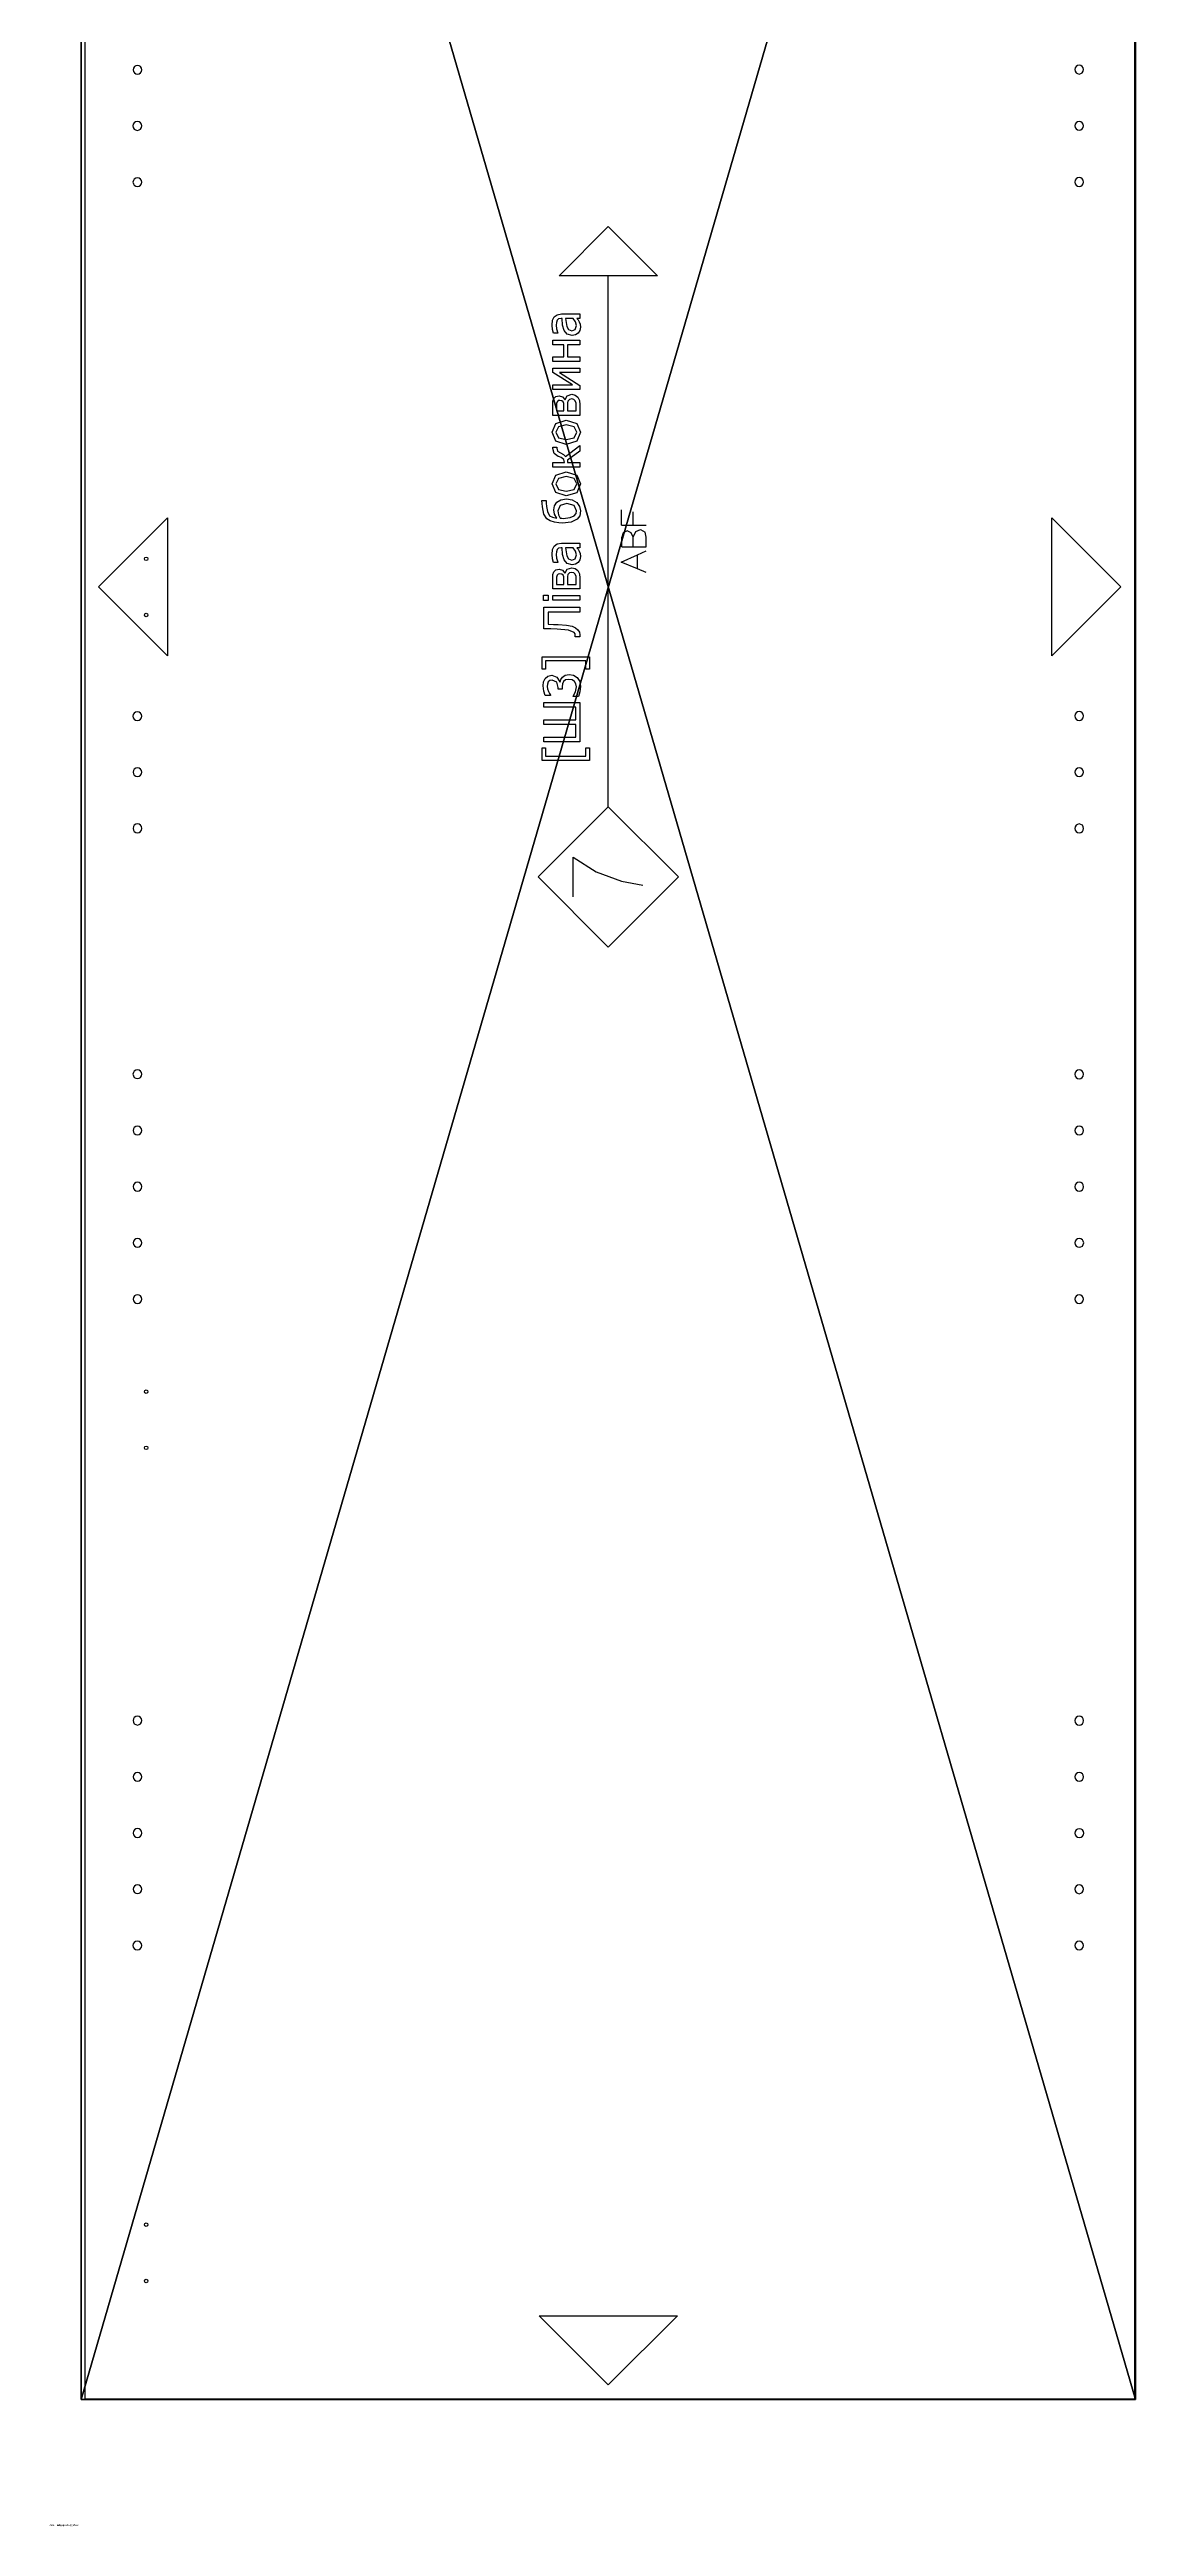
# Model space of a CAD drawing. Header units: millimetres. Extents: x -49559 to 16, y -2381 to 2097.
# Drawn here: x -11162 to -10544, y -72 to 1338 of the extents above; entities that cross this region are included whole.
import ezdxf

# ---------------------------------------------------------------- set-up
doc = ezdxf.new("R2010")
doc.units = ezdxf.units.MM
doc.header["$LTSCALE"] = 25.4
doc.layers.get('0').update_dxf_attribs({"true_color": 0xffffff})
for name, color, linetype, true_color in [('-', 216, 'Continuous', 0x770077), ('ABF_cuttingLines', 134, 'Continuous', 0x009987), ('ABF_D5.0_DEPTH8', 252, 'Continuous', 0x777799), ('ABF_edgeBanding', 252, 'Continuous', 0x777799), ('ABF_Label', 36, 'Continuous', 0x664400), ('DEPTH3.0-ARTICLE46331', 134, 'Continuous', 0x009987)]:
    doc.layers.add(name, color=color, linetype=linetype, true_color=true_color)

# ---------------------------------------------------------------- blocks, each defined once
blk = doc.blocks.new('Group180#1')
blk = doc.blocks.new('Group182#1')
blk = doc.blocks.new('Group184#1')
at = {"layer": 'DEPTH3.0-ARTICLE46331', "color": 0}
for centre in [(-37, 16), (-37, -16)]:
    blk.add_circle(centre, 1, dxfattribs=at)
blk = doc.blocks.new('Group186#1')
at = {"layer": 'DEPTH3.0-ARTICLE46331', "color": 0}
for centre in [(-37, 16), (-37, -16)]:
    blk.add_circle(centre, 1, dxfattribs=at)
blk = doc.blocks.new('Group188#1')
at = {"layer": 'DEPTH3.0-ARTICLE46331', "color": 0}
for centre in [(-37, 16), (-37, -16)]:
    blk.add_circle(centre, 1, dxfattribs=at)
blk = doc.blocks.new('Group#69')
at = {"layer": 'ABF_D5.0_DEPTH8', "color": 0, "extrusion": (1, 1.48988e-08, 2.29886e-14)}
blk.add_circle((2.5, 2.5, 0), 2.5, dxfattribs=at)
blk = doc.blocks.new('Group#70')
at = {"layer": 'ABF_D5.0_DEPTH8', "color": 0, "extrusion": (1, 1.48988e-08, 2.29886e-14)}
blk.add_circle((2.5, 2.5, 0), 2.5, dxfattribs=at)
blk = doc.blocks.new('Group#71')
at = {"layer": 'ABF_D5.0_DEPTH8', "color": 0, "extrusion": (1, 1.48988e-08, 2.29886e-14)}
blk.add_circle((2.5, 2.5, 0), 2.5, dxfattribs=at)
blk = doc.blocks.new('Group#72')
at = {"layer": 'ABF_D5.0_DEPTH8', "color": 0, "extrusion": (1, 1.48988e-08, 2.29886e-14)}
blk.add_circle((2.5, 2.5, 0), 2.5, dxfattribs=at)
blk = doc.blocks.new('Group#73')
at = {"layer": 'ABF_D5.0_DEPTH8', "color": 0, "extrusion": (1, 1.48988e-08, 2.29886e-14)}
blk.add_circle((2.5, 2.5, 0), 2.5, dxfattribs=at)
blk = doc.blocks.new('Group#74')
at = {"layer": 'ABF_D5.0_DEPTH8', "color": 0, "extrusion": (1, 1.48988e-08, 2.29886e-14)}
blk.add_circle((2.5, 2.5, 0), 2.5, dxfattribs=at)
blk = doc.blocks.new('Group#75')
at = {"layer": 'ABF_D5.0_DEPTH8', "color": 0, "extrusion": (1, 1.48988e-08, 2.29886e-14)}
blk.add_circle((2.5, 2.5, 0), 2.5, dxfattribs=at)
blk = doc.blocks.new('Group#76')
at = {"layer": 'ABF_D5.0_DEPTH8', "color": 0, "extrusion": (1, 1.48988e-08, 2.29886e-14)}
blk.add_circle((2.5, 2.5, 0), 2.5, dxfattribs=at)
blk = doc.blocks.new('Group#77')
at = {"layer": 'ABF_D5.0_DEPTH8', "color": 0, "extrusion": (1, 1.48988e-08, 2.29886e-14)}
blk.add_circle((2.5, 2.5, 0), 2.5, dxfattribs=at)
blk = doc.blocks.new('Group#78')
at = {"layer": 'ABF_D5.0_DEPTH8', "color": 0, "extrusion": (1, 1.48988e-08, 2.29886e-14)}
blk.add_circle((2.5, 2.5, 0), 2.5, dxfattribs=at)
blk = doc.blocks.new('Group#80')
at = {"layer": 'ABF_D5.0_DEPTH8', "color": 0, "extrusion": (1, 1.48988e-08, 2.29886e-14)}
blk.add_circle((2.5, 2.5, 0), 2.5, dxfattribs=at)
blk = doc.blocks.new('Group#81')
at = {"layer": 'ABF_D5.0_DEPTH8', "color": 0, "extrusion": (1, 1.48988e-08, 2.29886e-14)}
blk.add_circle((2.5, 2.5, 0), 2.5, dxfattribs=at)
blk = doc.blocks.new('Group#82')
at = {"layer": 'ABF_D5.0_DEPTH8', "color": 0, "extrusion": (1, 1.48988e-08, 2.29886e-14)}
blk.add_circle((2.5, 2.5, 0), 2.5, dxfattribs=at)
blk = doc.blocks.new('Group#83')
at = {"layer": 'ABF_D5.0_DEPTH8', "color": 0, "extrusion": (1, 1.48988e-08, 2.29886e-14)}
blk.add_circle((2.5, 2.5, 0), 2.5, dxfattribs=at)
blk = doc.blocks.new('Group#84')
at = {"layer": 'ABF_D5.0_DEPTH8', "color": 0, "extrusion": (1, 1.48988e-08, 2.29886e-14)}
blk.add_circle((2.5, 2.5, 0), 2.5, dxfattribs=at)
blk = doc.blocks.new('Group#85')
at = {"layer": 'ABF_D5.0_DEPTH8', "color": 0, "extrusion": (1, 1.48988e-08, 2.29886e-14)}
blk.add_circle((2.5, 2.5, 0), 2.5, dxfattribs=at)
blk = doc.blocks.new('Group#86')
at = {"layer": 'ABF_D5.0_DEPTH8', "color": 0, "extrusion": (1, 1.48988e-08, 2.29886e-14)}
blk.add_circle((2.5, 2.5, 0), 2.5, dxfattribs=at)
blk = doc.blocks.new('Group#87')
at = {"layer": 'ABF_D5.0_DEPTH8', "color": 0, "extrusion": (1, 1.48988e-08, 2.29886e-14)}
blk.add_circle((2.5, 2.5, 0), 2.5, dxfattribs=at)
blk = doc.blocks.new('Group#88')
at = {"layer": 'ABF_D5.0_DEPTH8', "color": 0, "extrusion": (1, 1.48988e-08, 2.29886e-14)}
blk.add_circle((2.5, 2.5, 0), 2.5, dxfattribs=at)
blk = doc.blocks.new('Group#89')
at = {"layer": 'ABF_D5.0_DEPTH8', "color": 0, "extrusion": (1, 1.48988e-08, 2.29886e-14)}
blk.add_circle((2.5, 2.5, 0), 2.5, dxfattribs=at)
blk = doc.blocks.new('Group#26')
at = {"layer": 'ABF_D5.0_DEPTH8', "color": 0, "extrusion": (1, 1.48988e-08, 2.29886e-14)}
blk.add_circle((2.5, 2.5, 0), 2.5, dxfattribs=at)
blk = doc.blocks.new('Group#110')
at = {"layer": 'ABF_D5.0_DEPTH8', "color": 0, "extrusion": (1, 1.48988e-08, 2.29886e-14)}
blk.add_circle((2.5, 2.5, 0), 2.5, dxfattribs=at)
blk = doc.blocks.new('Group#111')
at = {"layer": 'ABF_D5.0_DEPTH8', "color": 0, "extrusion": (1, 1.48988e-08, 2.29886e-14)}
blk.add_circle((2.5, 2.5, 0), 2.5, dxfattribs=at)
blk = doc.blocks.new('Group#113')
at = {"layer": 'ABF_D5.0_DEPTH8', "color": 0, "extrusion": (1, 1.48988e-08, 2.29886e-14)}
blk.add_circle((2.5, 2.5, 0), 2.5, dxfattribs=at)
blk = doc.blocks.new('Group#114')
at = {"layer": 'ABF_D5.0_DEPTH8', "color": 0, "extrusion": (1, 1.48988e-08, 2.29886e-14)}
blk.add_circle((2.5, 2.5, 0), 2.5, dxfattribs=at)
blk = doc.blocks.new('Group#115')
at = {"layer": 'ABF_D5.0_DEPTH8', "color": 0, "extrusion": (1, 1.48988e-08, 2.29886e-14)}
blk.add_circle((2.5, 2.5, 0), 2.5, dxfattribs=at)
blk = doc.blocks.new('Group#162')
blk = doc.blocks.new('Group#163')
blk = doc.blocks.new('Group#164')
blk = doc.blocks.new('Group#165')
blk = doc.blocks.new('Group#166')
blk = doc.blocks.new('Group#167')
blk = doc.blocks.new('Group#168')
blk = doc.blocks.new('Group#169')
blk = doc.blocks.new('Group#170')
blk = doc.blocks.new('Group#171')
blk = doc.blocks.new('Group#173')
at = {"layer": 'ABF_D5.0_DEPTH8', "color": 0, "extrusion": (1, 1.48988e-08, 2.29886e-14)}
blk.add_circle((2.5, 2.5, 0), 2.5, dxfattribs=at)
blk = doc.blocks.new('Group#174')
at = {"layer": 'ABF_D5.0_DEPTH8', "color": 0, "extrusion": (1, 1.48988e-08, 2.29886e-14)}
blk.add_circle((2.5, 2.5, 0), 2.5, dxfattribs=at)
blk = doc.blocks.new('Group#175')
blk = doc.blocks.new('Group#176')
blk = doc.blocks.new('Group#177')
blk = doc.blocks.new('Group#178')
blk = doc.blocks.new('Group#179')
at = {"layer": 'ABF_D5.0_DEPTH8', "color": 0, "extrusion": (1, 1.48988e-08, 2.29886e-14)}
blk.add_circle((2.5, 2.5, 0), 2.5, dxfattribs=at)
blk = doc.blocks.new('Group#180')
at = {"layer": 'ABF_D5.0_DEPTH8', "color": 0, "extrusion": (1, 1.48988e-08, 2.29886e-14)}
blk.add_circle((2.5, 2.5, 0), 2.5, dxfattribs=at)
blk = doc.blocks.new('Group#181')
at = {"layer": 'ABF_D5.0_DEPTH8', "color": 0, "extrusion": (1, 1.48988e-08, 2.29886e-14)}
blk.add_circle((2.5, 2.5, 0), 2.5, dxfattribs=at)
blk = doc.blocks.new('Group#182')
at = {"layer": 'ABF_D5.0_DEPTH8', "color": 0, "extrusion": (1, 1.48988e-08, 2.29886e-14)}
blk.add_circle((2.5, 2.5, 0), 2.5, dxfattribs=at)
blk = doc.blocks.new('Group320#1')
at = {"layer": 'ABF_Label', "color": 0}
for p, q in [((-62.77, 6.86), (-62.77, 23.92)), ((-62.77, 23.92), (-58.21, 23.92)), ((-58.21, 22.67), (-61.24, 22.67)), ((-61.24, 22.67), (-61.24, 8.11)), ((-58.21, 23.92), (-58.21, 22.67)), ((-56.03, 10.29), (-56.03, 23.33)), ((-56.03, 23.33), (-54.3, 23.33)), ((-54.3, 23.33), (-54.3, 11.8)), ((-49.76, 11.8), (-49.76, 23.33)), ((-49.76, 23.33), (-48.03, 23.33)), ((-48.03, 23.33), (-48.03, 11.8)), ((-43.49, 11.8), (-43.49, 23.33)), ((-43.49, 23.33), (-41.76, 23.33)), ((-41.76, 23.33), (-41.76, 10.29)), ((-39.23, 22.8), (-37.68, 23.35)), ((-39.23, 20.95), (-39.23, 22.8)), ((-39.12, 20.95), (-39.23, 20.95)), ((-38.56, 21.31), (-39.12, 20.95)), ((-37.83, 21.68), (-38.56, 21.31)), ((-36.9, 21.98), (-37.83, 21.68)), ((-37.68, 23.35), (-35.82, 23.6)), ((-36.92, 16.63), (-36.92, 18.09)), ((-36.92, 18.09), (-36.34, 18.09)), ((-35.96, 22.09), (-36.9, 21.98)), ((-36.34, 18.09), (-34.42, 18.65)), ((-35.1, 22), (-35.96, 22.09)), ((-35.82, 23.6), (-34.27, 23.42)), ((-34.36, 21.69), (-35.1, 22)), ((-34.42, 18.65), (-33.68, 20.28)), ((-33.87, 21.12), (-34.36, 21.69)), ((-32.62, 18.57), (-34.32, 17.53)), ((-34.27, 23.42), (-33.08, 22.87)), ((-33.68, 20.28), (-33.87, 21.12)), ((-33.08, 22.87), (-32.21, 21.85)), ((-31.91, 20.46), (-32.62, 18.57)), ((-32.21, 21.85), (-31.91, 20.46)), ((-29.78, 22.67), (-29.78, 23.92)), ((-29.78, 23.92), (-25.23, 23.92)), ((-26.76, 22.67), (-29.78, 22.67)), ((-26.76, 8.11), (-26.76, 22.67)), ((-25.23, 23.92), (-25.23, 6.86)), ((-15.66, 14.43), (-15.27, 18.47)), ((-15.27, 18.47), (-15.18, 20.74)), ((-15.18, 20.74), (-15.1, 23.33)), ((-15.1, 23.33), (-7.34, 23.33)), ((-13.61, 18.17), (-13.83, 15.12)), ((-13.54, 19.86), (-13.61, 18.17)), ((-13.47, 21.79), (-13.54, 19.86)), ((-9.07, 21.79), (-13.47, 21.79)), ((-9.07, 10.29), (-9.07, 21.79)), ((-7.34, 23.33), (-7.34, 10.29)), ((-4.9, 21.71), (-4.9, 23.42)), ((-4.9, 23.42), (-3.03, 23.42)), ((-3.03, 21.71), (-4.9, 21.71)), ((-4.79, 10.29), (-4.79, 20.07)), ((-4.79, 20.07), (-3.14, 20.07)), ((-3.14, 20.07), (-3.14, 10.29)), ((-3.03, 23.42), (-3.03, 21.71)), ((-0.72, 10.29), (-0.72, 20.07)), ((-0.72, 20.07), (2.87, 20.07)), ((2.47, 18.76), (0.91, 18.76)), ((0.91, 18.76), (0.91, 16.08)), ((3.56, 18.73), (2.47, 18.76)), ((2.87, 20.07), (4.44, 20.01)), ((4.26, 18.53), (3.56, 18.73)), ((4.64, 18.15), (4.26, 18.53)), ((4.44, 20.01), (5.43, 19.67)), ((4.75, 17.57), (4.64, 18.15)), ((5.43, 19.67), (6.2, 18.93)), ((6.2, 18.93), (6.44, 17.82)), ((8.8, 19.86), (10.1, 20.15)), ((8.8, 18.19), (8.8, 19.86)), ((8.89, 18.19), (8.8, 18.19)), ((10.44, 18.69), (8.89, 18.19)), ((10.1, 20.15), (11.78, 20.31)), ((11.78, 18.86), (10.44, 18.69)), ((11.78, 20.31), (13.48, 20.15)), ((12.71, 18.79), (11.78, 18.86)), ((13.48, 18.52), (12.71, 18.79)), ((13.48, 20.15), (14.73, 19.58)), ((13.97, 17.98), (13.48, 18.52)), ((14.15, 17.04), (13.97, 17.98)), ((14.73, 19.58), (15.52, 18.54)), ((15.52, 18.54), (15.79, 16.98)), ((23.16, 17.85), (23.41, 19.47)), ((23.41, 19.47), (23.88, 21.03)), ((23.88, 21.03), (24.66, 22.26)), ((24.66, 22.26), (26.28, 23.29)), ((26.1, 17.99), (24.84, 17.36)), ((25.18, 20.19), (24.87, 18.63)), ((24.87, 18.63), (26.26, 19.41)), ((25.76, 21.27), (25.18, 20.19)), ((27.22, 22.01), (25.76, 21.27)), ((27.47, 18.23), (26.1, 17.99)), ((26.26, 19.41), (27.86, 19.73)), ((26.28, 23.29), (28.94, 23.82)), ((29.07, 22.33), (27.22, 22.01)), ((29.47, 17.39), (27.47, 18.23)), ((27.86, 19.73), (29.37, 19.47)), ((28.94, 23.82), (30.2, 23.92)), ((30.25, 22.42), (29.07, 22.33)), ((29.37, 19.47), (30.64, 18.63)), ((30.2, 23.92), (31.22, 24)), ((31.22, 22.48), (30.25, 22.42)), ((30.64, 18.63), (31.53, 17.16)), ((31.22, 24), (31.22, 22.48)), ((32.88, 15.18), (34.08, 18.99)), ((34.08, 18.99), (37.25, 20.35)), ((35.27, 18), (34.57, 15.18)), ((37.25, 18.93), (35.27, 18)), ((37.25, 20.35), (40.43, 18.99)), ((39.23, 18), (37.25, 18.93)), ((39.92, 15.18), (39.23, 18)), ((40.43, 18.99), (41.62, 15.18)), ((43.31, 10.29), (43.31, 20.07)), ((43.31, 20.07), (44.95, 20.07)), ((44.95, 20.07), (44.95, 15.82)), ((47.03, 17.6), (47.21, 18.1)), ((47.21, 18.1), (48.28, 19.63)), ((48.28, 19.63), (50.06, 20.07)), ((49.09, 18.37), (48.51, 17.33)), ((50.13, 18.66), (49.09, 18.37)), ((50.06, 20.07), (50.51, 20.07)), ((50.51, 18.66), (50.13, 18.66)), ((50.51, 20.07), (50.51, 18.66)), ((51.55, 15.18), (52.75, 18.99)), ((52.75, 18.99), (55.93, 20.35)), ((53.94, 18), (53.25, 15.18)), ((55.93, 18.93), (53.94, 18)), ((55.93, 20.35), (59.1, 18.99)), ((57.9, 18), (55.93, 18.93)), ((58.59, 15.18), (57.9, 18)), ((59.1, 18.99), (60.29, 15.18)), ((61.98, 10.29), (61.98, 20.07)), ((61.98, 20.07), (65.57, 20.07)), ((65.18, 18.76), (63.61, 18.76)), ((63.61, 18.76), (63.61, 16.08)), ((66.26, 18.73), (65.18, 18.76)), ((65.57, 20.07), (67.15, 20.01)), ((66.96, 18.53), (66.26, 18.73)), ((67.35, 18.15), (66.96, 18.53)), ((67.15, 20.01), (68.14, 19.67)), ((67.45, 17.57), (67.35, 18.15)), ((68.14, 19.67), (68.9, 18.93)), ((68.9, 18.93), (69.14, 17.82)), ((71.39, 10.29), (71.39, 20.07)), ((71.39, 20.07), (73.02, 20.07)), ((73.02, 20.07), (73.02, 12.89)), ((73.02, 12.89), (77.57, 20.07)), ((77.57, 20.07), (79.11, 20.07)), ((79.11, 20.07), (79.11, 10.29)), ((81.49, 10.29), (81.49, 20.07)), ((81.49, 20.07), (83.14, 20.07)), ((83.14, 20.07), (83.14, 16.12)), ((87.57, 16.12), (87.57, 20.07)), ((87.57, 20.07), (89.22, 20.07)), ((89.22, 20.07), (89.22, 10.29)), ((91.71, 19.86), (93.01, 20.15)), ((91.71, 18.19), (91.71, 19.86)), ((91.8, 18.19), (91.71, 18.19)), ((93.34, 18.69), (91.8, 18.19)), ((93.01, 20.15), (94.69, 20.31)), ((94.69, 18.86), (93.34, 18.69)), ((94.69, 20.31), (96.39, 20.15)), ((95.62, 18.79), (94.69, 18.86)), ((96.39, 18.52), (95.62, 18.79)), ((96.39, 20.15), (97.64, 19.58)), ((96.88, 17.98), (96.39, 18.52)), ((97.06, 17.04), (96.88, 17.98)), ((97.64, 19.58), (98.43, 18.54)), ((98.43, 18.54), (98.7, 16.98)), ((-112.03, 12.66), (-97.69, 12.66)), ((-97.69, 12.66), (-102.99, 4.34)), ((-41.76, 10.29), (-56.03, 10.29)), ((-54.3, 11.8), (-49.76, 11.8)), ((-48.03, 11.8), (-43.49, 11.8)), ((-39.58, 10.83), (-39.58, 12.67)), ((-39.58, 12.67), (-39.46, 12.67)), ((-37.96, 10.26), (-39.58, 10.83)), ((-39.46, 12.67), (-37.98, 11.9)), ((-37.98, 11.9), (-36.12, 11.54)), ((-36.02, 10.02), (-37.96, 10.26)), ((-36.18, 16.63), (-36.92, 16.63)), ((-35.09, 16.53), (-36.18, 16.63)), ((-36.12, 11.54), (-35.05, 11.71)), ((-34.19, 10.33), (-36.02, 10.02)), ((-34.22, 16.17), (-35.09, 16.53)), ((-35.05, 11.71), (-34.15, 12.26)), ((-34.32, 17.53), (-34.32, 17.41)), ((-34.32, 17.41), (-33.44, 17.14)), ((-33.64, 15.45), (-34.22, 16.17)), ((-32.81, 11.23), (-34.19, 10.33)), ((-34.15, 12.26), (-33.62, 13.11)), ((-33.44, 14.29), (-33.64, 15.45)), ((-33.62, 13.11), (-33.44, 14.29)), ((-33.44, 17.14), (-32.57, 16.57)), ((-31.96, 12.54), (-32.81, 11.23)), ((-32.57, 16.57), (-31.91, 15.6)), ((-31.66, 14.16), (-31.96, 12.54)), ((-31.91, 15.6), (-31.66, 14.16)), ((-18.04, 10.29), (-18.04, 11.97)), ((-18.04, 11.97), (-17.92, 11.97)), ((-17.74, 10.28), (-18.04, 10.29)), ((-17.92, 11.97), (-17.77, 11.96)), ((-17.77, 11.96), (-17.58, 11.95)), ((-17.37, 10.27), (-17.74, 10.28)), ((-17.58, 11.95), (-17, 12.04)), ((-16.33, 10.44), (-17.37, 10.27)), ((-17, 12.04), (-16.53, 12.34)), ((-16.53, 12.34), (-15.66, 14.43)), ((-15.48, 10.98), (-16.33, 10.44)), ((-14.78, 11.81), (-15.48, 10.98)), ((-14.23, 13.09), (-14.78, 11.81)), ((-13.83, 15.12), (-14.23, 13.09)), ((-7.34, 10.29), (-9.07, 10.29)), ((-3.14, 10.29), (-4.79, 10.29)), ((3.12, 10.29), (-0.72, 10.29)), ((0.91, 16.08), (2.8, 16.08)), ((2.84, 14.8), (0.91, 14.8)), ((0.91, 14.8), (0.91, 11.61)), ((0.91, 11.61), (2.33, 11.61)), ((2.33, 11.61), (3.71, 11.68)), ((2.8, 16.08), (3.66, 16.14)), ((3.81, 14.77), (2.84, 14.8)), ((4.69, 10.45), (3.12, 10.29)), ((3.66, 16.14), (4.22, 16.38)), ((3.71, 11.68), (4.55, 11.96)), ((4.47, 14.58), (3.81, 14.77)), ((4.22, 16.38), (4.63, 16.85)), ((5.11, 14.04), (4.47, 14.58)), ((4.55, 11.96), (5.08, 12.48)), ((4.63, 16.85), (4.75, 17.57)), ((5.93, 11.08), (4.69, 10.45)), ((6.06, 16.57), (5.03, 15.7)), ((5.03, 15.7), (5.08, 15.64)), ((5.08, 15.64), (6.41, 14.83)), ((5.08, 12.48), (5.25, 13.24)), ((5.25, 13.24), (5.11, 14.04)), ((6.68, 11.99), (5.93, 11.08)), ((6.44, 17.82), (6.06, 16.57)), ((6.41, 14.83), (6.95, 13.25)), ((6.95, 13.25), (6.68, 11.99)), ((8, 13.13), (8.43, 14.86)), ((8.24, 11.88), (8, 13.13)), ((8.87, 10.89), (8.24, 11.88)), ((8.43, 14.86), (9.79, 15.99)), ((9.82, 10.25), (8.87, 10.89)), ((10.13, 14.39), (9.7, 13.23)), ((9.7, 13.23), (10.17, 11.96)), ((9.79, 15.99), (11.73, 16.51)), ((10.97, 10.02), (9.82, 10.25)), ((11.22, 15.01), (10.13, 14.39)), ((10.17, 11.96), (11.56, 11.54)), ((12.11, 10.14), (10.97, 10.02)), ((12.66, 15.27), (11.22, 15.01)), ((11.56, 11.54), (12.97, 11.87)), ((11.73, 16.51), (14.15, 16.73)), ((12.96, 10.49), (12.11, 10.14)), ((14.15, 15.42), (12.66, 15.27)), ((13.61, 10.92), (12.96, 10.49)), ((12.97, 11.87), (14.15, 12.7)), ((14.15, 11.33), (13.61, 10.92)), ((14.15, 16.73), (14.15, 17.04)), ((14.15, 12.7), (14.15, 15.42)), ((14.15, 10.29), (14.15, 11.33)), ((15.79, 10.29), (14.15, 10.29)), ((15.79, 16.98), (15.79, 10.29)), ((23.1, 16.51), (23.16, 17.85)), ((23.44, 13.41), (23.1, 16.51)), ((24.45, 11.32), (23.44, 13.41)), ((25.76, 10.34), (24.45, 11.32)), ((24.81, 16.84), (24.79, 16.29)), ((24.79, 16.29), (25.04, 13.81)), ((24.84, 17.36), (24.81, 16.84)), ((25.04, 13.81), (25.72, 12.31)), ((25.72, 12.31), (26.55, 11.64)), ((27.45, 10.02), (25.76, 10.34)), ((26.55, 11.64), (27.51, 11.45)), ((29.11, 10.37), (27.45, 10.02)), ((27.51, 11.45), (29.47, 12.4)), ((30.51, 11.39), (29.11, 10.37)), ((30.17, 15), (29.47, 17.39)), ((29.47, 12.4), (30.17, 15)), ((31.48, 13.01), (30.51, 11.39)), ((31.84, 15.1), (31.48, 13.01)), ((31.53, 17.16), (31.84, 15.1)), ((34.04, 11.41), (32.88, 15.18)), ((37.25, 10.02), (34.04, 11.41)), ((34.57, 15.18), (35.27, 12.39)), ((35.27, 12.39), (37.25, 11.44)), ((37.25, 11.44), (39.22, 12.37)), ((40.43, 11.36), (37.25, 10.02)), ((39.22, 12.37), (39.92, 15.18)), ((41.62, 15.18), (40.43, 11.36)), ((44.95, 10.29), (43.31, 10.29)), ((44.95, 15.82), (46.04, 16.09)), ((45.78, 14.8), (44.95, 14.8)), ((44.95, 14.8), (44.95, 10.29)), ((49.13, 10.29), (45.78, 14.8)), ((46.04, 16.09), (46.81, 17.09)), ((46.81, 17.09), (47.03, 17.6)), ((47.93, 16.15), (47.2, 15.49)), ((47.2, 15.49), (51.18, 10.29)), ((48.51, 17.33), (47.93, 16.15)), ((51.18, 10.29), (49.13, 10.29)), ((52.72, 11.41), (51.55, 15.18)), ((55.93, 10.02), (52.72, 11.41)), ((53.25, 15.18), (53.94, 12.39)), ((53.94, 12.39), (55.93, 11.44)), ((55.93, 11.44), (57.89, 12.37)), ((59.1, 11.36), (55.93, 10.02)), ((57.89, 12.37), (58.59, 15.18)), ((60.29, 15.18), (59.1, 11.36)), ((65.83, 10.29), (61.98, 10.29)), ((63.61, 16.08), (65.5, 16.08)), ((65.55, 14.8), (63.61, 14.8)), ((63.61, 14.8), (63.61, 11.61)), ((63.61, 11.61), (65.04, 11.61)), ((65.04, 11.61), (66.41, 11.68)), ((65.5, 16.08), (66.36, 16.14)), ((66.52, 14.77), (65.55, 14.8)), ((67.39, 10.45), (65.83, 10.29)), ((66.36, 16.14), (66.92, 16.38)), ((66.41, 11.68), (67.25, 11.96)), ((67.17, 14.58), (66.52, 14.77)), ((66.92, 16.38), (67.33, 16.85)), ((67.81, 14.04), (67.17, 14.58)), ((67.25, 11.96), (67.79, 12.48)), ((67.33, 16.85), (67.45, 17.57)), ((68.64, 11.08), (67.39, 10.45)), ((68.76, 16.57), (67.73, 15.7)), ((67.73, 15.7), (67.78, 15.64)), ((67.78, 15.64), (69.11, 14.83)), ((67.79, 12.48), (67.95, 13.24)), ((67.95, 13.24), (67.81, 14.04)), ((69.38, 11.99), (68.64, 11.08)), ((69.14, 17.82), (68.76, 16.57)), ((69.11, 14.83), (69.65, 13.25)), ((69.65, 13.25), (69.38, 11.99)), ((72.88, 10.29), (71.39, 10.29)), ((77.48, 17.59), (72.88, 10.29)), ((77.48, 10.29), (77.48, 17.59)), ((79.11, 10.29), (77.48, 10.29)), ((83.14, 10.29), (81.49, 10.29)), ((83.14, 16.12), (87.57, 16.12)), ((87.57, 14.7), (83.14, 14.7)), ((83.14, 14.7), (83.14, 10.29)), ((87.57, 10.29), (87.57, 14.7)), ((89.22, 10.29), (87.57, 10.29)), ((90.91, 13.13), (91.34, 14.86)), ((91.15, 11.88), (90.91, 13.13)), ((91.78, 10.89), (91.15, 11.88)), ((91.34, 14.86), (92.7, 15.99)), ((92.73, 10.25), (91.78, 10.89)), ((93.04, 14.39), (92.61, 13.23)), ((92.61, 13.23), (93.08, 11.96)), ((92.7, 15.99), (94.64, 16.51)), ((93.88, 10.02), (92.73, 10.25)), ((94.12, 15.01), (93.04, 14.39)), ((93.08, 11.96), (94.47, 11.54)), ((95.02, 10.14), (93.88, 10.02)), ((95.57, 15.27), (94.12, 15.01)), ((94.47, 11.54), (95.88, 11.87)), ((94.64, 16.51), (97.06, 16.73)), ((95.87, 10.49), (95.02, 10.14)), ((97.06, 15.42), (95.57, 15.27)), ((96.52, 10.92), (95.87, 10.49)), ((95.88, 11.87), (97.06, 12.7)), ((97.06, 11.33), (96.52, 10.92)), ((97.06, 16.73), (97.06, 17.04)), ((97.06, 12.7), (97.06, 15.42)), ((97.06, 10.29), (97.06, 11.33)), ((98.7, 10.29), (97.06, 10.29)), ((98.7, 16.98), (98.7, 10.29)), ((-102.99, 4.34), (-106.44, -4.72)), ((-79.46, 0), (112.48, 0)), ((-58.21, 6.86), (-62.77, 6.86)), ((-61.24, 8.11), (-58.21, 8.11)), ((-58.21, 8.11), (-58.21, 6.86)), ((-29.78, 6.86), (-29.78, 8.11)), ((-29.78, 8.11), (-26.76, 8.11)), ((-25.23, 6.86), (-29.78, 6.86)), ((-106.44, -4.72), (-107.83, -12.45)), ((6.49, -10.57), (8.95, -4.58)), ((8.95, -4.58), (11.61, -10.57)), ((14.53, -4.88), (17.96, -4.88)), ((14.53, -4.88), (14.53, -8.98)), ((19.51, -5.38), (17.96, -4.88)), ((17.96, -8.98), (19.55, -8.25)), ((20.29, -6.84), (19.51, -5.38)), ((19.55, -8.25), (20.29, -6.84)), ((22.27, -4.79), (22.27, -8.97)), ((22.27, -4.79), (27.81, -4.79)), ((5.21, -13.72), (6.49, -10.57)), ((6.49, -10.57), (11.61, -10.57)), ((11.61, -10.57), (13.01, -13.72)), ((14.53, -8.98), (14.53, -13.72)), ((14.53, -8.98), (17.96, -8.98)), ((14.53, -13.72), (17.96, -13.72)), ((17.96, -8.98), (20.04, -9.9)), ((17.96, -13.72), (19.76, -13.36)), ((20.74, -11.59), (19.76, -13.36)), ((20.04, -9.9), (20.74, -11.59)), ((22.27, -8.97), (27.09, -8.97)), ((22.27, -8.97), (22.27, -13.72))]:
    blk.add_line(p, q, dxfattribs=at)
for points in [[(-79.46, 0, 0), (-104.86, -25.4, 0), (-130.26, 0, 0), (-104.86, 25.4, 0), (-79.46, 0, 0)], [(112.48, 17.78, 0), (130.26, 0, 0), (112.48, -17.78, 0), (112.48, 17.78, 0)]]:
    blk.add_polyline3d(points, close=True, dxfattribs=at)
blk = doc.blocks.new('Group477#1')
at = {"layer": 'ABF_cuttingLines', "color": 0}
blk.add_polyline3d([(20, 2135.6, 0), (20, 72.4, 0), (617.6, 72.4, 0), (617.6, 2135.6, 0), (20, 2135.6, 0)], close=True, dxfattribs=at)
blk = doc.blocks.new('Group478#1')
at = {"layer": 'ABF_edgeBanding', "color": 0}
for points in [[(27.9, 1104, 0), (67.2, 1143.3, 0), (67.2, 1064.7, 0), (27.9, 1104, 0)], [(609.7, 1104, 0), (570.4, 1064.7, 0), (570.4, 1143.3, 0), (609.7, 1104, 0)], [(318, 80.3, 0), (278.7, 119.6, 0), (357.3, 119.6, 0), (318, 80.3, 0)]]:
    blk.add_polyline3d(points, close=True, dxfattribs=at)
blk = doc.blocks.new('___#12')
at = {"color": 0}
for p, q in [((18, 2136), (18, 72)), ((18, 2136, 18), (18, 72, 18)), ((18, 2136), (18, 72)), ((18, 2136, 18), (18, 72, 18)), ((618, 72), (618, 2136)), ((618, 72, 18), (618, 2136, 18)), ((618, 72), (618, 2136)), ((618, 72, 18), (618, 2136, 18)), ((18, 72), (618, 72)), ((18, 72, 18), (618, 72, 18)), ((18, 72), (18, 72, 18)), ((18, 72), (618, 72)), ((18, 72, 18), (618, 72, 18)), ((18, 72), (18, 72, 18)), ((618, 72), (618, 72, 18)), ((618, 72), (618, 72, 18))]:
    blk.add_line(p, q, dxfattribs=at)
at = {"layer": '-', "color": 0, "extrusion": (-0.009842, 0.999952, 9.26182e-13)}
ref = blk.add_blockref('Group#166', (-606.5, 18, 1822.1), dxfattribs=dict(at, rotation=269.9999991284582))
ref.add_attrib('Skp_GroupInstanceName', 'ABF_Hole', (0, 0), dxfattribs={"layer": '0', "height": 1})
ref = blk.add_blockref('Group#167', (-70.5, 18, 1827.4), dxfattribs=dict(at, rotation=269.9999991284582))
ref.add_attrib('Skp_GroupInstanceName', 'ABF_Hole', (0, 0), dxfattribs={"layer": '0', "height": 1})
ref = blk.add_blockref('Group#164', (-70.2, 18, 1795.4), dxfattribs=dict(at, rotation=269.9999991284582))
ref.add_attrib('Skp_GroupInstanceName', 'ABF_Hole', (0, 0), dxfattribs={"layer": '0', "height": 1})
ref = blk.add_blockref('Group#165', (-606.2, 18, 1790.1), dxfattribs=dict(at, rotation=269.9999991284582))
ref.add_attrib('Skp_GroupInstanceName', 'ABF_Hole', (0, 0), dxfattribs={"layer": '0', "height": 1})
ref = blk.add_blockref('Group#162', (-69.9, 18, 1763.4), dxfattribs=dict(at, rotation=269.9999991284582))
ref.add_attrib('Skp_GroupInstanceName', 'ABF_Hole', (0, 0), dxfattribs={"layer": '0', "height": 1})
ref = blk.add_blockref('Group#163', (-605.9, 18, 1758.1), dxfattribs=dict(at, rotation=269.9999991284582))
ref.add_attrib('Skp_GroupInstanceName', 'ABF_Hole', (0, 0), dxfattribs={"layer": '0', "height": 1})
ref = blk.add_blockref('Group#168', (-69.6, 18, 1731.4), dxfattribs=dict(at, rotation=269.9999991284582))
ref.add_attrib('Skp_GroupInstanceName', 'ABF_Hole', (0, 0), dxfattribs={"layer": '0', "height": 1})
ref = blk.add_blockref('Group#171', (-605.5, 18, 1726.1), dxfattribs=dict(at, rotation=269.9999991284582))
ref.add_attrib('Skp_GroupInstanceName', 'ABF_Hole', (0, 0), dxfattribs={"layer": '0', "height": 1})
ref = blk.add_blockref('Group#169', (-69.3, 18, 1699.4), dxfattribs=dict(at, rotation=269.9999991284582))
ref.add_attrib('Skp_GroupInstanceName', 'ABF_Hole', (0, 0), dxfattribs={"layer": '0', "height": 1})
ref = blk.add_blockref('Group#170', (-605.2, 18, 1694.2), dxfattribs=dict(at, rotation=269.9999991284582))
ref.add_attrib('Skp_GroupInstanceName', 'ABF_Hole', (0, 0), dxfattribs={"layer": '0', "height": 1})
ref = blk.add_blockref('Group#177', (-602.9, 18, 1454.2), dxfattribs=dict(at, rotation=269.9999991284582))
ref.add_attrib('Skp_GroupInstanceName', 'ABF_Hole', (0, 0), dxfattribs={"layer": '0', "height": 1})
ref = blk.add_blockref('Group#178', (-66.9, 18, 1459.4), dxfattribs=dict(at, rotation=269.9999991284582))
ref.add_attrib('Skp_GroupInstanceName', 'ABF_Hole', (0, 0), dxfattribs={"layer": '0', "height": 1})
ref = blk.add_blockref('Group#175', (-66.6, 18, 1427.4), dxfattribs=dict(at, rotation=269.9999991284582))
ref.add_attrib('Skp_GroupInstanceName', 'ABF_Hole', (0, 0), dxfattribs={"layer": '0', "height": 1})
ref = blk.add_blockref('Group#176', (-602.6, 18, 1422.2), dxfattribs=dict(at, rotation=269.9999991284582))
ref.add_attrib('Skp_GroupInstanceName', 'ABF_Hole', (0, 0), dxfattribs={"layer": '0', "height": 1})
ref = blk.add_blockref('Group#173', (-66.3, 18, 1395.4), dxfattribs=dict(at, rotation=269.9999991284582))
ref.add_attrib('Skp_GroupInstanceName', 'ABF_Hole', (0, 0), dxfattribs={"layer": '0', "height": 1})
ref = blk.add_blockref('Group#174', (-602.2, 18, 1390.2), dxfattribs=dict(at, rotation=269.9999991284582))
ref.add_attrib('Skp_GroupInstanceName', 'ABF_Hole', (0, 0), dxfattribs={"layer": '0', "height": 1})
ref = blk.add_blockref('Group#179', (-65.9, 18, 1363.4), dxfattribs=dict(at, rotation=269.9999991284582))
ref.add_attrib('Skp_GroupInstanceName', 'ABF_Hole', (0, 0), dxfattribs={"layer": '0', "height": 1})
ref = blk.add_blockref('Group#182', (-601.9, 18, 1358.2), dxfattribs=dict(at, rotation=269.9999991284582))
ref.add_attrib('Skp_GroupInstanceName', 'ABF_Hole', (0, 0), dxfattribs={"layer": '0', "height": 1})
ref = blk.add_blockref('Group#180', (-65.6, 18, 1331.4), dxfattribs=dict(at, rotation=269.9999991284582))
ref.add_attrib('Skp_GroupInstanceName', 'ABF_Hole', (0, 0), dxfattribs={"layer": '0', "height": 1})
ref = blk.add_blockref('Group#181', (-601.6, 18, 1326.2), dxfattribs=dict(at, rotation=269.9999991284582))
ref.add_attrib('Skp_GroupInstanceName', 'ABF_Hole', (0, 0), dxfattribs={"layer": '0', "height": 1})
ref = blk.add_blockref('Group#26', (-62.6, 18, 1027.4), dxfattribs=dict(at, rotation=269.9999991284582))
ref.add_attrib('Skp_GroupInstanceName', 'ABF_Hole', (0, 0), dxfattribs={"layer": '0', "height": 1})
ref = blk.add_blockref('Group#110', (-598.6, 18, 1022.2), dxfattribs=dict(at, rotation=269.9999991284582))
ref.add_attrib('Skp_GroupInstanceName', 'ABF_Hole', (0, 0), dxfattribs={"layer": '0', "height": 1})
ref = blk.add_blockref('Group#111', (-62.3, 18, 995.5), dxfattribs=dict(at, rotation=269.9999991284582))
ref.add_attrib('Skp_GroupInstanceName', 'ABF_Hole', (0, 0), dxfattribs={"layer": '0', "height": 1})
ref = blk.add_blockref('Group#115', (-598.3, 18, 990.2), dxfattribs=dict(at, rotation=269.9999991284582))
ref.add_attrib('Skp_GroupInstanceName', 'ABF_Hole', (0, 0), dxfattribs={"layer": '0', "height": 1})
ref = blk.add_blockref('Group#113', (-62, 18, 963.5), dxfattribs=dict(at, rotation=269.9999991284582))
ref.add_attrib('Skp_GroupInstanceName', 'ABF_Hole', (0, 0), dxfattribs={"layer": '0', "height": 1})
ref = blk.add_blockref('Group#114', (-598, 18, 958.2), dxfattribs=dict(at, rotation=269.9999991284582))
ref.add_attrib('Skp_GroupInstanceName', 'ABF_Hole', (0, 0), dxfattribs={"layer": '0', "height": 1})
ref = blk.add_blockref('Group#73', (-596.6, 18, 818.2), dxfattribs=dict(at, rotation=269.9999991284582))
ref.add_attrib('Skp_GroupInstanceName', 'ABF_Hole', (0, 0), dxfattribs={"layer": '0', "height": 1})
ref = blk.add_blockref('Group#74', (-60.6, 18, 823.5), dxfattribs=dict(at, rotation=269.9999991284582))
ref.add_attrib('Skp_GroupInstanceName', 'ABF_Hole', (0, 0), dxfattribs={"layer": '0', "height": 1})
ref = blk.add_blockref('Group#71', (-60.3, 18, 791.5), dxfattribs=dict(at, rotation=269.9999991284582))
ref.add_attrib('Skp_GroupInstanceName', 'ABF_Hole', (0, 0), dxfattribs={"layer": '0', "height": 1})
ref = blk.add_blockref('Group#72', (-596.3, 18, 786.2), dxfattribs=dict(at, rotation=269.9999991284582))
ref.add_attrib('Skp_GroupInstanceName', 'ABF_Hole', (0, 0), dxfattribs={"layer": '0', "height": 1})
ref = blk.add_blockref('Group#69', (-60, 18, 759.5), dxfattribs=dict(at, rotation=269.9999991284582))
ref.add_attrib('Skp_GroupInstanceName', 'ABF_Hole', (0, 0), dxfattribs={"layer": '0', "height": 1})
ref = blk.add_blockref('Group#70', (-596, 18, 754.2), dxfattribs=dict(at, rotation=269.9999991284582))
ref.add_attrib('Skp_GroupInstanceName', 'ABF_Hole', (0, 0), dxfattribs={"layer": '0', "height": 1})
ref = blk.add_blockref('Group#75', (-59.7, 18, 727.5), dxfattribs=dict(at, rotation=269.9999991284582))
ref.add_attrib('Skp_GroupInstanceName', 'ABF_Hole', (0, 0), dxfattribs={"layer": '0', "height": 1})
ref = blk.add_blockref('Group#78', (-595.7, 18, 722.2), dxfattribs=dict(at, rotation=269.9999991284582))
ref.add_attrib('Skp_GroupInstanceName', 'ABF_Hole', (0, 0), dxfattribs={"layer": '0', "height": 1})
ref = blk.add_blockref('Group#76', (-59.4, 18, 695.5), dxfattribs=dict(at, rotation=269.9999991284582))
ref.add_attrib('Skp_GroupInstanceName', 'ABF_Hole', (0, 0), dxfattribs={"layer": '0', "height": 1})
ref = blk.add_blockref('Group#77', (-595.3, 18, 690.2), dxfattribs=dict(at, rotation=269.9999991284582))
ref.add_attrib('Skp_GroupInstanceName', 'ABF_Hole', (0, 0), dxfattribs={"layer": '0', "height": 1})
ref = blk.add_blockref('Group#84', (-593, 18, 450.2), dxfattribs=dict(at, rotation=269.9999991284582))
ref.add_attrib('Skp_GroupInstanceName', 'ABF_Hole', (0, 0), dxfattribs={"layer": '0', "height": 1})
ref = blk.add_blockref('Group#85', (-57, 18, 455.5), dxfattribs=dict(at, rotation=269.9999991284582))
ref.add_attrib('Skp_GroupInstanceName', 'ABF_Hole', (0, 0), dxfattribs={"layer": '0', "height": 1})
ref = blk.add_blockref('Group#82', (-56.7, 18, 423.5), dxfattribs=dict(at, rotation=269.9999991284582))
ref.add_attrib('Skp_GroupInstanceName', 'ABF_Hole', (0, 0), dxfattribs={"layer": '0', "height": 1})
ref = blk.add_blockref('Group#83', (-592.7, 18, 418.2), dxfattribs=dict(at, rotation=269.9999991284582))
ref.add_attrib('Skp_GroupInstanceName', 'ABF_Hole', (0, 0), dxfattribs={"layer": '0', "height": 1})
ref = blk.add_blockref('Group#80', (-56.4, 18, 391.5), dxfattribs=dict(at, rotation=269.9999991284582))
ref.add_attrib('Skp_GroupInstanceName', 'ABF_Hole', (0, 0), dxfattribs={"layer": '0', "height": 1})
ref = blk.add_blockref('Group#81', (-592.4, 18, 386.2), dxfattribs=dict(at, rotation=269.9999991284582))
ref.add_attrib('Skp_GroupInstanceName', 'ABF_Hole', (0, 0), dxfattribs={"layer": '0', "height": 1})
ref = blk.add_blockref('Group#86', (-56.1, 18, 359.5), dxfattribs=dict(at, rotation=269.9999991284582))
ref.add_attrib('Skp_GroupInstanceName', 'ABF_Hole', (0, 0), dxfattribs={"layer": '0', "height": 1})
ref = blk.add_blockref('Group#89', (-592, 18, 354.2), dxfattribs=dict(at, rotation=269.9999991284582))
ref.add_attrib('Skp_GroupInstanceName', 'ABF_Hole', (0, 0), dxfattribs={"layer": '0', "height": 1})
ref = blk.add_blockref('Group#87', (-55.7, 18, 327.5), dxfattribs=dict(at, rotation=269.9999991284582))
ref.add_attrib('Skp_GroupInstanceName', 'ABF_Hole', (0, 0), dxfattribs={"layer": '0', "height": 1})
ref = blk.add_blockref('Group#88', (-591.7, 18, 322.2), dxfattribs=dict(at, rotation=269.9999991284582))
ref.add_attrib('Skp_GroupInstanceName', 'ABF_Hole', (0, 0), dxfattribs={"layer": '0', "height": 1})
at = {"color": 0}
ref = blk.add_blockref('Group180#1', (18, 2052.5, 18), dxfattribs=dict(at, rotation=180))
ref.add_attrib('Skp_GroupInstanceName', '_ABF_hingeMountingPlate', (0, 0), dxfattribs={"height": 1})
ref = blk.add_blockref('Group182#1', (18, 1578.2, 18), dxfattribs=dict(at, rotation=180))
ref.add_attrib('Skp_GroupInstanceName', '_ABF_hingeMountingPlate', (0, 0), dxfattribs={"height": 1})
ref = blk.add_blockref('Group184#1', (18, 1104, 18), dxfattribs=dict(at, rotation=180))
ref.add_attrib('Skp_GroupInstanceName', '_ABF_hingeMountingPlate', (0, 0), dxfattribs={"height": 1})
ref = blk.add_blockref('Group186#1', (18, 629.8, 18), dxfattribs=dict(at, rotation=180))
ref.add_attrib('Skp_GroupInstanceName', '_ABF_hingeMountingPlate', (0, 0), dxfattribs={"height": 1})
ref = blk.add_blockref('Group188#1', (18, 155.5, 18), dxfattribs=dict(at, rotation=180))
ref.add_attrib('Skp_GroupInstanceName', '_ABF_hingeMountingPlate', (0, 0), dxfattribs={"height": 1})
at = {"layer": 'ABF_cuttingLines', "color": 0}
ref = blk.add_blockref('Group477#1', (0, 0, 18), dxfattribs=at)
ref.add_attrib('Skp_GroupInstanceName', '_ABF_cuttingLines', (0, 0), dxfattribs={"layer": '0', "height": 1})
at = {"layer": 'ABF_edgeBanding', "color": 0}
ref = blk.add_blockref('Group478#1', (0, 0, 18), dxfattribs=at)
ref.add_attrib('Skp_GroupInstanceName', '_ABF_edgeBanding', (0, 0), dxfattribs={"layer": '0', "height": 1})
at = {"layer": 'ABF_Label', "color": 0}
ref = blk.add_blockref('Group320#1', (318, 1104, 18), dxfattribs=dict(at, xscale=1.574803149606299, yscale=1.574803149606299, rotation=90))
ref.add_attrib('Skp_GroupInstanceName', '_ABF_Label', (0, 0), dxfattribs={"layer": '0', "height": 1})
at = {"color": 0}
mesh = blk.add_polyface(dxfattribs=at)
corners = [(618, 2136), (18, 72), (18, 2136), (618, 72)]
mesh.append_faces([[corners[k] for k in face] for face in [(0, 1, 2), (1, 0, 3)]], dxfattribs={"vtx0": -1, "color": 0})
at = {"color": 7, "true_color": 0xffffff}
mesh = blk.add_polyface(dxfattribs=at)
corners = [(618, 72, 18), (18, 2136, 18), (18, 72, 18), (618, 2136, 18)]
mesh.append_faces([[corners[k] for k in face] for face in [(0, 1, 2), (1, 0, 3)]], dxfattribs={"vtx0": -1, "color": 7})
at = {"color": 0}
mesh = blk.add_polyface(dxfattribs=at)
corners = [(18, 72, 18), (18, 2136), (18, 72), (18, 2136, 18)]
mesh.append_faces([[corners[k] for k in face] for face in [(0, 1, 2), (1, 0, 3)]], dxfattribs={"vtx0": -1, "color": 0})
mesh = blk.add_polyface(dxfattribs=at)
corners = [(618, 2136), (618, 72, 18), (618, 72), (618, 2136, 18)]
mesh.append_faces([[corners[k] for k in face] for face in [(0, 1, 2), (1, 0, 3)]], dxfattribs={"vtx0": -1, "color": 0})
mesh = blk.add_polyface(dxfattribs=at)
corners = [(618, 72, 18), (18, 72), (618, 72), (18, 72, 18)]
mesh.append_faces([[corners[k] for k in face] for face in [(0, 1, 2), (1, 0, 3)]], dxfattribs={"vtx0": -1, "color": 0})
blk = doc.blocks.new('_48501___EGGER_W_1000_ST9___2800207018__THICKNESS_18')
at = {"color": 0}
blk.add_blockref('___#12', (-11162, -72), dxfattribs=at)

msp = doc.modelspace()

# ---------------------------------------------------------------- block references
at = {"color": 0}
msp.add_blockref('_48501___EGGER_W_1000_ST9___2800207018__THICKNESS_18', (0, 0), dxfattribs=at)

doc.saveas('drawing.dxf')
